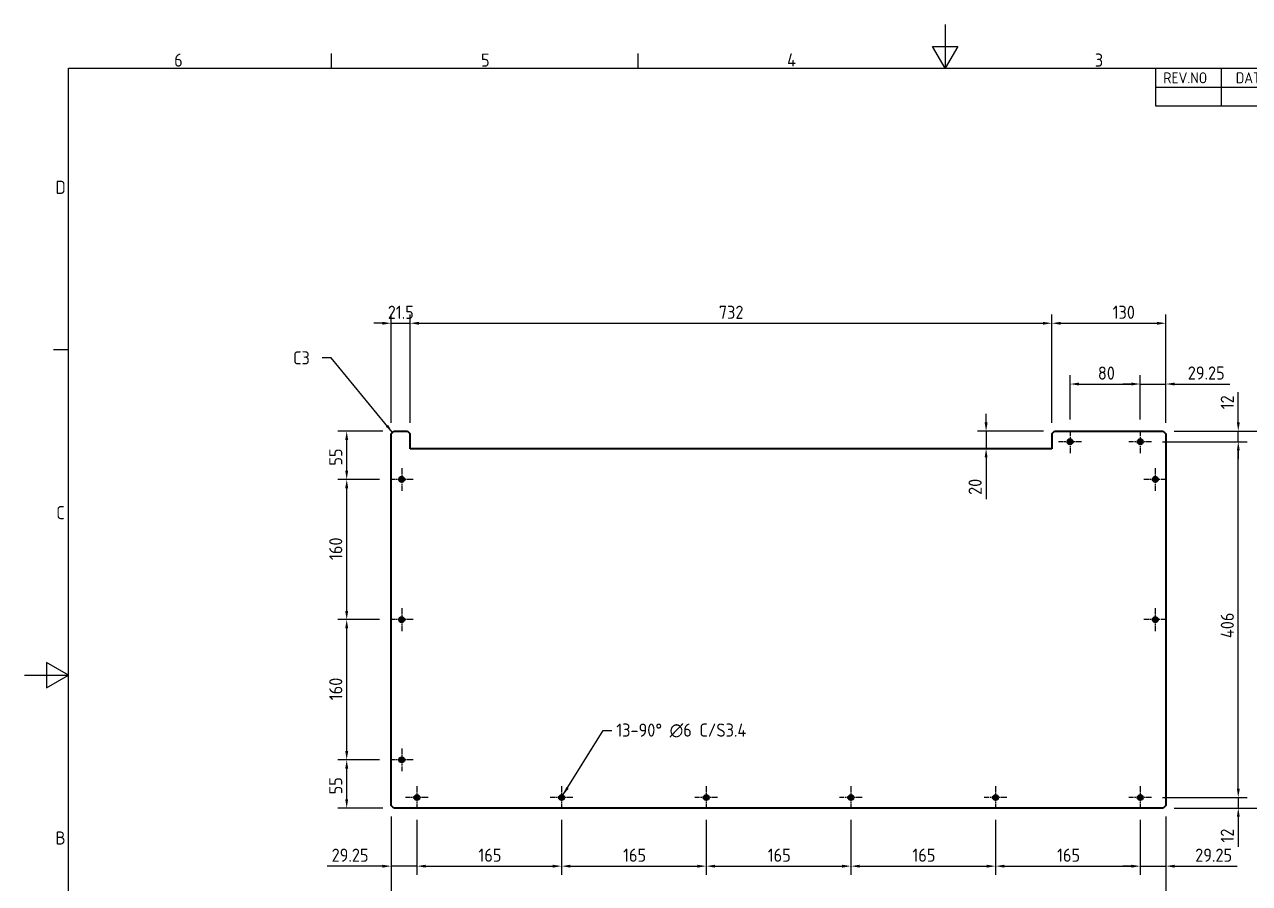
# Model space of a CAD drawing. Header units: millimetres. Extents: x 0 to 2100, y 0 to 1485.
# Drawn here: x 0 to 1397, y 505 to 1485 of the extents above; entities that cross this region are included whole.
import ezdxf

# ---------------------------------------------------------------- set-up
doc = ezdxf.new("R2010")
doc.units = ezdxf.units.MM
doc.header["$LTSCALE"] = 5
doc.linetypes.add('CHAIN', pattern=[0.3543, 0.2362, -0.0295, 0.0591, -0.0295])
doc.layers.get('0').update_dxf_attribs({"color": 3, "lineweight": 25})
for name, color, linetype, lineweight in [('가시적인 것(ISO)', 3, 'Continuous', 40), ('경계(ISO)', 7, 'Continuous', 25), ('기호(ISO)', 5, 'Continuous', 25), ('중심 표식(ISO)', 1, 'Continuous', 25), ('치수(ISO)', 2, 'Continuous', 25)]:
    doc.layers.add(name, color=color, linetype=linetype, lineweight=lineweight)
doc.styles.add('ISO Proportiona M2B', font='isocp.shx')
doc.styles.add('문자 텍스트_M2B', font='isocp.shx')
doc.styles.add('치수 텍스트_PSTEK_POSCO', font='isocp.shx')
doc.dimstyles.new('치수_PSTEK_POSCO', dxfattribs={"dimscale": 5, "dimtxt": 3, "dimasz": 2, "dimexe": 2, "dimexo": 2.5, "dimgap": 1, "dimtad": 1, "dimrnd": 1e-08, "dimdsep": 46, "dimtxsty": '치수 텍스트_PSTEK_POSCO', "dimcen": 0.09, "dimdle": 10, "dimclrd": 7, "dimclre": 7, "dimclrt": 2, "dimadec": 1, "dimazin": 2, "dimtfac": 1, "dimtmove": 0, "dimatfit": 3, "dimfxl": 0, "dimtolj": 1, "dimlwd": -1, "dimlwe": -1, "dimarcsym": 0})
doc.dimstyles.new('치수_PSTEK_POSCO$7', dxfattribs={"dimscale": 5, "dimtxt": 3, "dimasz": 2, "dimexe": 2, "dimexo": 2.5, "dimgap": 1, "dimtad": 1, "dimrnd": 1e-08, "dimdsep": 46, "dimtxsty": '치수 텍스트_PSTEK_POSCO', "dimcen": 0.09, "dimdle": 10, "dimclrd": 7, "dimclre": 7, "dimclrt": 2, "dimadec": 1, "dimazin": 2, "dimtfac": 1, "dimtmove": 0, "dimatfit": 3, "dimfxl": 0, "dimtolj": 1, "dimlwd": -1, "dimlwe": -1, "dimarcsym": 0})

# ---------------------------------------------------------------- blocks, each defined once
blk = doc.blocks.new('경계 Default Border')
at = {"layer": '경계(ISO)'}
for p, q in [((70, 287), (70, 290.4)), ((140, 287), (140, 290.4)), ((10, 222.75), (6.6, 222.75))]:
    blk.add_line(p, q, dxfattribs=at)
at = {"layer": '경계(ISO)', "flags": 128}
for points in [[(210, 297), (210, 287), (207.11, 292), (212.89, 292), (210, 287)], [(10, 10), (10, 287), (410, 287), (410, 10), (10, 10)], [(0, 148.5), (10, 148.5), (5, 151.39), (5, 145.61), (10, 148.5)]]:
    blk.add_lwpolyline(points, dxfattribs=at)
at = {"layer": '경계(ISO)', "color": 2, "char_height": 3, "attachment_point": 7, "style": '문자 텍스트_M2B'}
for s, insert in [('6', (34.14, 287.37)), ('5', (104.14, 287.37)), ('4', (173.97, 287.4)), ('3', (244.17, 287.37)), ('D', (7.08, 258.35)), ('C', (7.24, 184.1)), ('B', (7.08, 109.85))]:
    blk.add_mtext(s, dxfattribs=dict(at, insert=insert))
blk = doc.blocks.new('리비전 내역')
at = {"layer": '기호(ISO)'}
for p, q in [((258, 287), (410, 287)), ((258, 287), (258, 282.72)), ((273, 287), (273, 282.72)), ((288, 287), (288, 282.72)), ((365, 287), (365, 282.72)), ((380, 287), (380, 282.72)), ((395, 287), (395, 282.72)), ((410, 287), (410, 282.72)), ((258, 282.72), (410, 282.72)), ((258, 282.72), (258, 278.44)), ((273, 282.72), (273, 278.44)), ((288, 282.72), (288, 278.44)), ((365, 282.72), (365, 278.44)), ((380, 282.72), (380, 278.44)), ((395, 282.72), (395, 278.44)), ((410, 282.72), (410, 278.44)), ((258, 278.44), (410, 278.44))]:
    blk.add_line(p, q, dxfattribs=at)
at = {"layer": '기호(ISO)', "color": 2, "char_height": 2.5, "attachment_point": 7, "style": 'ISO Proportiona M2B'}
for s, insert in [('REV.NO', (259.79, 283.58)), ('DATE', (276.31, 283.58)), ('DESCRIPTION OF REVISION', (305.51, 283.58)), ('DRA.BY', (366.48, 283.58)), ('CH.BY', (382.86, 283.58)), ('APP.BY', (396.48, 283.58))]:
    blk.add_mtext(s, dxfattribs=dict(at, insert=insert))
blk = doc.blocks.new('*D22')
at = {"layer": 'Defpoints', "color": 0, "transparency": 16777216}
for p in [(418.3, 593.9), (447.6, 589.9), (447.6, 524.6)]:
    blk.add_point(p, dxfattribs=at)
at = {"layer": '치수(ISO)', "color": 7, "transparency": 16777216}
for p, q in [((418.3, 581.4), (418.3, 514.6)), ((447.6, 577.4), (447.6, 514.6)), ((408.3, 524.6), (345.3, 524.6)), ((447.6, 524.6), (418.3, 524.6)), ((457.6, 524.6), (467.6, 524.6))]:
    blk.add_line(p, q, dxfattribs=at)
for points in [[(408.3, 526.2), (408.3, 522.9), (418.3, 524.6)], [(457.6, 526.2), (457.6, 522.9), (447.6, 524.6)]]:
    blk.add_solid(points, dxfattribs=at)
at = {"layer": '치수(ISO)', "color": 2, "transparency": 16777216, "insert": (350.3, 537.1), "char_height": 15, "attachment_point": 4, "style": '치수 텍스트_PSTEK_POSCO'}
blk.add_mtext('\\A1;29.25', dxfattribs=at)
blk = doc.blocks.new('*D23')
at = {"layer": 'Defpoints', "color": 0, "transparency": 16777216}
for p in [(612.6, 589.9), (777.6, 589.9), (777.6, 524.6)]:
    blk.add_point(p, dxfattribs=at)
at = {"layer": '치수(ISO)', "color": 7, "transparency": 16777216}
for p, q in [((612.6, 577.4), (612.6, 514.6)), ((777.6, 577.4), (777.6, 514.6)), ((622.6, 524.6), (767.6, 524.6))]:
    blk.add_line(p, q, dxfattribs=at)
for points in [[(622.6, 526.2), (622.6, 522.9), (612.6, 524.6)], [(767.6, 526.2), (767.6, 522.9), (777.6, 524.6)]]:
    blk.add_solid(points, dxfattribs=at)
at = {"layer": '치수(ISO)', "color": 2, "transparency": 16777216, "insert": (682.7, 537.1), "char_height": 15, "attachment_point": 4, "style": '치수 텍스트_PSTEK_POSCO'}
blk.add_mtext('\\A1;165', dxfattribs=at)
blk = doc.blocks.new('*D24')
at = {"layer": 'Defpoints', "color": 0, "transparency": 16777216}
for p in [(942.6, 589.9), (1107.6, 589.9), (1107.6, 524.6)]:
    blk.add_point(p, dxfattribs=at)
at = {"layer": '치수(ISO)', "color": 7, "transparency": 16777216}
for p, q in [((942.6, 577.4), (942.6, 514.6)), ((1107.6, 577.4), (1107.6, 514.6)), ((952.6, 524.6), (1097.6, 524.6))]:
    blk.add_line(p, q, dxfattribs=at)
for points in [[(952.6, 526.2), (952.6, 522.9), (942.6, 524.6)], [(1097.6, 526.2), (1097.6, 522.9), (1107.6, 524.6)]]:
    blk.add_solid(points, dxfattribs=at)
at = {"layer": '치수(ISO)', "color": 2, "transparency": 16777216, "insert": (1012.7, 537.1), "char_height": 15, "attachment_point": 4, "style": '치수 텍스트_PSTEK_POSCO'}
blk.add_mtext('\\A1;165', dxfattribs=at)
blk = doc.blocks.new('*D25')
at = {"layer": 'Defpoints', "color": 0, "transparency": 16777216}
for p in [(1107.6, 589.9), (1272.6, 589.9), (1272.6, 524.6)]:
    blk.add_point(p, dxfattribs=at)
at = {"layer": '치수(ISO)', "color": 7, "transparency": 16777216}
for p, q in [((1107.6, 577.4), (1107.6, 514.6)), ((1272.6, 577.4), (1272.6, 514.6)), ((1117.6, 524.6), (1262.6, 524.6))]:
    blk.add_line(p, q, dxfattribs=at)
for points in [[(1117.6, 526.2), (1117.6, 522.9), (1107.6, 524.6)], [(1262.6, 526.2), (1262.6, 522.9), (1272.6, 524.6)]]:
    blk.add_solid(points, dxfattribs=at)
at = {"layer": '치수(ISO)', "color": 2, "transparency": 16777216, "insert": (1177.7, 537.1), "char_height": 15, "attachment_point": 4, "style": '치수 텍스트_PSTEK_POSCO'}
blk.add_mtext('\\A1;165', dxfattribs=at)
blk = doc.blocks.new('*D26')
at = {"layer": 'Defpoints', "color": 0, "transparency": 16777216}
for p in [(367.5, 645.9), (417.3, 645.9), (421.3, 590.9)]:
    blk.add_point(p, dxfattribs=at)
at = {"layer": '치수(ISO)', "color": 7, "transparency": 16777216}
for p, q in [((404.8, 645.9), (357.5, 645.9)), ((367.5, 600.9), (367.5, 635.9)), ((408.8, 590.9), (357.5, 590.9))]:
    blk.add_line(p, q, dxfattribs=at)
for points in [[(365.8, 635.9), (369.2, 635.9), (367.5, 645.9)], [(365.8, 600.9), (369.2, 600.9), (367.5, 590.9)]]:
    blk.add_solid(points, dxfattribs=at)
at = {"layer": '치수(ISO)', "color": 2, "transparency": 16777216, "insert": (355, 606.5), "char_height": 15, "attachment_point": 4, "rotation": 90, "style": '치수 텍스트_PSTEK_POSCO'}
blk.add_mtext('\\A1;55', dxfattribs=at)
blk = doc.blocks.new('*D27')
at = {"layer": 'Defpoints', "color": 0, "transparency": 16777216}
for p in [(367.5, 805.9), (417.3, 805.9), (417.3, 645.9)]:
    blk.add_point(p, dxfattribs=at)
at = {"layer": '치수(ISO)', "color": 7, "transparency": 16777216}
for p, q in [((404.8, 805.9), (357.5, 805.9)), ((367.5, 655.9), (367.5, 795.9)), ((404.8, 645.9), (357.5, 645.9))]:
    blk.add_line(p, q, dxfattribs=at)
for points in [[(365.8, 795.9), (369.2, 795.9), (367.5, 805.9)], [(365.8, 655.9), (369.2, 655.9), (367.5, 645.9)]]:
    blk.add_solid(points, dxfattribs=at)
at = {"layer": '치수(ISO)', "color": 2, "transparency": 16777216, "insert": (355, 713.9), "char_height": 15, "attachment_point": 4, "rotation": 90, "style": '치수 텍스트_PSTEK_POSCO'}
blk.add_mtext('\\A1;160', dxfattribs=at)
blk = doc.blocks.new('*D28')
at = {"layer": 'Defpoints', "color": 0, "transparency": 16777216}
for p in [(367.5, 965.9), (417.3, 965.9), (417.3, 805.9)]:
    blk.add_point(p, dxfattribs=at)
at = {"layer": '치수(ISO)', "color": 7, "transparency": 16777216}
for p, q in [((404.8, 965.9), (357.5, 965.9)), ((367.5, 815.9), (367.5, 955.9)), ((404.8, 805.9), (357.5, 805.9))]:
    blk.add_line(p, q, dxfattribs=at)
for points in [[(365.8, 955.9), (369.2, 955.9), (367.5, 965.9)], [(365.8, 815.9), (369.2, 815.9), (367.5, 805.9)]]:
    blk.add_solid(points, dxfattribs=at)
at = {"layer": '치수(ISO)', "color": 2, "transparency": 16777216, "insert": (355, 873.9), "char_height": 15, "attachment_point": 4, "rotation": 90, "style": '치수 텍스트_PSTEK_POSCO'}
blk.add_mtext('\\A1;160', dxfattribs=at)
blk = doc.blocks.new('*D29')
at = {"layer": 'Defpoints', "color": 0, "transparency": 16777216}
for p in [(367.5, 1020.9), (421.3, 1020.9), (417.3, 965.9)]:
    blk.add_point(p, dxfattribs=at)
at = {"layer": '치수(ISO)', "color": 7, "transparency": 16777216}
for p, q in [((408.8, 1020.9), (357.5, 1020.9)), ((367.5, 975.9), (367.5, 1010.9)), ((404.8, 965.9), (357.5, 965.9))]:
    blk.add_line(p, q, dxfattribs=at)
for points in [[(365.8, 1010.9), (369.2, 1010.9), (367.5, 1020.9)], [(365.8, 975.9), (369.2, 975.9), (367.5, 965.9)]]:
    blk.add_solid(points, dxfattribs=at)
at = {"layer": '치수(ISO)', "color": 2, "transparency": 16777216, "insert": (355, 981.6), "char_height": 15, "attachment_point": 4, "rotation": 90, "style": '치수 텍스트_PSTEK_POSCO'}
blk.add_mtext('\\A1;55', dxfattribs=at)
blk = doc.blocks.new('*D30')
at = {"layer": 'Defpoints', "color": 0, "transparency": 16777216}
for p in [(418.3, 593.9), (1301.8, 593.9), (1301.8, 462.2)]:
    blk.add_point(p, dxfattribs=at)
at = {"layer": '치수(ISO)', "color": 7, "transparency": 16777216}
for p, q in [((418.3, 581.4), (418.3, 452.2)), ((1301.8, 581.4), (1301.8, 452.2)), ((428.3, 462.2), (1291.8, 462.2))]:
    blk.add_line(p, q, dxfattribs=at)
for points in [[(428.3, 463.9), (428.3, 460.6), (418.3, 462.2)], [(1291.8, 463.9), (1291.8, 460.6), (1301.8, 462.2)]]:
    blk.add_solid(points, dxfattribs=at)
at = {"layer": '치수(ISO)', "color": 2, "transparency": 16777216, "insert": (854.2, 474.7), "char_height": 15, "attachment_point": 4, "style": '치수 텍스트_PSTEK_POSCO'}
blk.add_mtext('\\A1;883.5', dxfattribs=at)
blk = doc.blocks.new('*D31')
at = {"layer": 'Defpoints', "color": 0, "transparency": 16777216}
for p in [(1285.6, 602.9), (1384.4, 602.9), (1298.8, 590.9)]:
    blk.add_point(p, dxfattribs=at)
at = {"layer": '치수(ISO)', "color": 7, "transparency": 16777216}
for p, q in [((1384.4, 612.9), (1384.4, 622.9)), ((1298.1, 602.9), (1394.4, 602.9)), ((1384.4, 602.9), (1384.4, 590.9)), ((1311.3, 590.9), (1394.4, 590.9)), ((1384.4, 580.9), (1384.4, 546.5))]:
    blk.add_line(p, q, dxfattribs=at)
for points in [[(1382.8, 612.9), (1386.1, 612.9), (1384.4, 602.9)], [(1382.8, 580.9), (1386.1, 580.9), (1384.4, 590.9)]]:
    blk.add_solid(points, dxfattribs=at)
at = {"layer": '치수(ISO)', "color": 2, "transparency": 16777216, "insert": (1371.9, 551.5), "char_height": 15, "attachment_point": 4, "rotation": 90, "style": '치수 텍스트_PSTEK_POSCO'}
blk.add_mtext('\\A1;12', dxfattribs=at)
blk = doc.blocks.new('*D32')
at = {"layer": 'Defpoints', "color": 0, "transparency": 16777216}
for p in [(1285.6, 1008.9), (1384.4, 1008.9), (1285.6, 602.9)]:
    blk.add_point(p, dxfattribs=at)
at = {"layer": '치수(ISO)', "color": 7, "transparency": 16777216}
for p, q in [((1298.1, 1008.9), (1394.4, 1008.9)), ((1384.4, 612.9), (1384.4, 998.9)), ((1298.1, 602.9), (1394.4, 602.9))]:
    blk.add_line(p, q, dxfattribs=at)
for points in [[(1382.8, 998.9), (1386.1, 998.9), (1384.4, 1008.9)], [(1382.8, 612.9), (1386.1, 612.9), (1384.4, 602.9)]]:
    blk.add_solid(points, dxfattribs=at)
at = {"layer": '치수(ISO)', "color": 2, "transparency": 16777216, "insert": (1371.9, 784.8), "char_height": 15, "attachment_point": 4, "rotation": 90, "style": '치수 텍스트_PSTEK_POSCO'}
blk.add_mtext('\\A1;406', dxfattribs=at)
blk = doc.blocks.new('*D33')
at = {"layer": 'Defpoints', "color": 0, "transparency": 16777216}
for p in [(1298.8, 1020.9), (1384.4, 1020.9), (1285.6, 1008.9)]:
    blk.add_point(p, dxfattribs=at)
at = {"layer": '치수(ISO)', "color": 7, "transparency": 16777216}
for p, q in [((1384.4, 1030.9), (1384.4, 1065.3)), ((1311.3, 1020.9), (1394.4, 1020.9)), ((1384.4, 1008.9), (1384.4, 1020.9)), ((1298.1, 1008.9), (1394.4, 1008.9)), ((1384.4, 998.9), (1384.4, 988.9))]:
    blk.add_line(p, q, dxfattribs=at)
for points in [[(1382.8, 1030.9), (1386.1, 1030.9), (1384.4, 1020.9)], [(1382.8, 998.9), (1386.1, 998.9), (1384.4, 1008.9)]]:
    blk.add_solid(points, dxfattribs=at)
at = {"layer": '치수(ISO)', "color": 2, "transparency": 16777216, "insert": (1371.9, 1045.9), "char_height": 15, "attachment_point": 4, "rotation": 90, "style": '치수 텍스트_PSTEK_POSCO'}
blk.add_mtext('\\A1;12', dxfattribs=at)
blk = doc.blocks.new('*D34')
at = {"layer": 'Defpoints', "color": 0, "transparency": 16777216}
for p in [(1298.8, 1020.9), (1441.9, 1020.9), (1298.8, 590.9)]:
    blk.add_point(p, dxfattribs=at)
at = {"layer": '치수(ISO)', "color": 7, "transparency": 16777216}
for p, q in [((1311.3, 1020.9), (1451.9, 1020.9)), ((1441.9, 600.9), (1441.9, 1010.9)), ((1311.3, 590.9), (1451.9, 590.9))]:
    blk.add_line(p, q, dxfattribs=at)
for points in [[(1440.2, 1010.9), (1443.6, 1010.9), (1441.9, 1020.9)], [(1440.2, 600.9), (1443.6, 600.9), (1441.9, 590.9)]]:
    blk.add_solid(points, dxfattribs=at)
at = {"layer": '치수(ISO)', "color": 2, "transparency": 16777216, "insert": (1429.4, 785.1), "char_height": 15, "attachment_point": 4, "rotation": 90, "style": '치수 텍스트_PSTEK_POSCO'}
blk.add_mtext('\\A1;430', dxfattribs=at)
blk = doc.blocks.new('*D36')
at = {"layer": 'Defpoints', "color": 0, "transparency": 16777216}
for p in [(439.8, 1144.1), (418.3, 1017.9), (439.8, 1017.9)]:
    blk.add_point(p, dxfattribs=at)
at = {"layer": '치수(ISO)', "color": 7, "transparency": 16777216}
for p, q in [((418.3, 1030.4), (418.3, 1154.1)), ((439.8, 1030.4), (439.8, 1154.1)), ((408.3, 1144.1), (398.3, 1144.1)), ((418.3, 1144.1), (439.8, 1144.1)), ((449.8, 1144.1), (459.8, 1144.1))]:
    blk.add_line(p, q, dxfattribs=at)
for points in [[(408.3, 1145.7), (408.3, 1142.4), (418.3, 1144.1)], [(449.8, 1145.7), (449.8, 1142.4), (439.8, 1144.1)]]:
    blk.add_solid(points, dxfattribs=at)
at = {"layer": '치수(ISO)', "color": 2, "transparency": 16777216, "insert": (414.3, 1156.6), "char_height": 15, "attachment_point": 4, "style": '치수 텍스트_PSTEK_POSCO'}
blk.add_mtext('\\A1;21.5', dxfattribs=at)
blk = doc.blocks.new('*D37')
at = {"layer": 'Defpoints', "color": 0, "transparency": 16777216}
for p in [(1171.8, 1144.1), (439.8, 1017.9), (1171.8, 1017.9)]:
    blk.add_point(p, dxfattribs=at)
at = {"layer": '치수(ISO)', "color": 7, "transparency": 16777216}
for p, q in [((439.8, 1030.4), (439.8, 1154.1)), ((1171.8, 1030.4), (1171.8, 1154.1)), ((449.8, 1144.1), (1161.8, 1144.1))]:
    blk.add_line(p, q, dxfattribs=at)
for points in [[(449.8, 1145.7), (449.8, 1142.4), (439.8, 1144.1)], [(1161.8, 1145.7), (1161.8, 1142.4), (1171.8, 1144.1)]]:
    blk.add_solid(points, dxfattribs=at)
at = {"layer": '치수(ISO)', "color": 2, "transparency": 16777216, "insert": (791.9, 1156.6), "char_height": 15, "attachment_point": 4, "style": '치수 텍스트_PSTEK_POSCO'}
blk.add_mtext('\\A1;732', dxfattribs=at)
blk = doc.blocks.new('*D38')
at = {"layer": 'Defpoints', "color": 0, "transparency": 16777216}
for p in [(1301.8, 1144.1), (1171.8, 1017.9), (1301.8, 1017.9)]:
    blk.add_point(p, dxfattribs=at)
at = {"layer": '치수(ISO)', "color": 7, "transparency": 16777216}
for p, q in [((1171.8, 1030.4), (1171.8, 1154.1)), ((1301.8, 1030.4), (1301.8, 1154.1)), ((1181.8, 1144.1), (1291.8, 1144.1))]:
    blk.add_line(p, q, dxfattribs=at)
for points in [[(1181.8, 1145.7), (1181.8, 1142.4), (1171.8, 1144.1)], [(1291.8, 1145.7), (1291.8, 1142.4), (1301.8, 1144.1)]]:
    blk.add_solid(points, dxfattribs=at)
at = {"layer": '치수(ISO)', "color": 2, "transparency": 16777216, "insert": (1241.1, 1156.6), "char_height": 15, "attachment_point": 4, "style": '치수 텍스트_PSTEK_POSCO'}
blk.add_mtext('\\A1;130', dxfattribs=at)
blk = doc.blocks.new('*D39')
at = {"layer": 'Defpoints', "color": 0, "transparency": 16777216}
for p in [(1096.8, 1020.9), (1174.8, 1020.9), (1116.2, 1000.9)]:
    blk.add_point(p, dxfattribs=at)
at = {"layer": '치수(ISO)', "color": 7, "transparency": 16777216}
for p, q in [((1096.8, 1030.9), (1096.8, 1040.9)), ((1162.3, 1020.9), (1086.8, 1020.9)), ((1096.8, 1020.9), (1096.8, 1000.9)), ((1096.8, 990.9), (1096.8, 943.2))]:
    blk.add_line(p, q, dxfattribs=at)
for points in [[(1095.1, 1030.9), (1098.5, 1030.9), (1096.8, 1020.9)], [(1095.1, 990.9), (1098.5, 990.9), (1096.8, 1000.9)]]:
    blk.add_solid(points, dxfattribs=at)
at = {"layer": '치수(ISO)', "color": 2, "transparency": 16777216, "insert": (1084.3, 948.2), "char_height": 15, "attachment_point": 4, "rotation": 90, "style": '치수 텍스트_PSTEK_POSCO'}
blk.add_mtext('\\A1;20', dxfattribs=at)
blk = doc.blocks.new('*D40')
at = {"layer": 'Defpoints', "color": 0, "transparency": 16777216}
for p in [(777.6, 589.9), (942.6, 589.9), (942.6, 524.6)]:
    blk.add_point(p, dxfattribs=at)
at = {"layer": '치수(ISO)', "color": 7, "transparency": 16777216}
for p, q in [((777.6, 577.4), (777.6, 514.6)), ((942.6, 577.4), (942.6, 514.6)), ((787.6, 524.6), (932.6, 524.6))]:
    blk.add_line(p, q, dxfattribs=at)
for points in [[(787.6, 526.2), (787.6, 522.9), (777.6, 524.6)], [(932.6, 526.2), (932.6, 522.9), (942.6, 524.6)]]:
    blk.add_solid(points, dxfattribs=at)
at = {"layer": '치수(ISO)', "color": 2, "transparency": 16777216, "insert": (847.7, 537.1), "char_height": 15, "attachment_point": 4, "style": '치수 텍스트_PSTEK_POSCO'}
blk.add_mtext('\\A1;165', dxfattribs=at)
blk = doc.blocks.new('*D41')
at = {"layer": 'Defpoints', "color": 0, "transparency": 16777216}
for p in [(447.6, 589.9), (612.6, 589.9), (612.6, 524.6)]:
    blk.add_point(p, dxfattribs=at)
at = {"layer": '치수(ISO)', "color": 7, "transparency": 16777216}
for p, q in [((447.6, 577.4), (447.6, 514.6)), ((612.6, 577.4), (612.6, 514.6)), ((457.6, 524.6), (602.6, 524.6))]:
    blk.add_line(p, q, dxfattribs=at)
for points in [[(457.6, 526.2), (457.6, 522.9), (447.6, 524.6)], [(602.6, 526.2), (602.6, 522.9), (612.6, 524.6)]]:
    blk.add_solid(points, dxfattribs=at)
at = {"layer": '치수(ISO)', "color": 2, "transparency": 16777216, "insert": (517.7, 537.1), "char_height": 15, "attachment_point": 4, "style": '치수 텍스트_PSTEK_POSCO'}
blk.add_mtext('\\A1;165', dxfattribs=at)
blk = doc.blocks.new('*D42')
at = {"layer": 'Defpoints', "color": 0, "transparency": 16777216}
for p in [(1272.6, 589.9), (1301.8, 593.9), (1301.8, 524.6)]:
    blk.add_point(p, dxfattribs=at)
at = {"layer": '치수(ISO)', "color": 7, "transparency": 16777216}
for p, q in [((1272.6, 577.4), (1272.6, 514.6)), ((1301.8, 581.4), (1301.8, 514.6)), ((1262.6, 524.6), (1252.6, 524.6)), ((1272.6, 524.6), (1301.8, 524.6)), ((1311.8, 524.6), (1383.3, 524.6))]:
    blk.add_line(p, q, dxfattribs=at)
for points in [[(1262.6, 526.2), (1262.6, 522.9), (1272.6, 524.6)], [(1311.8, 526.2), (1311.8, 522.9), (1301.8, 524.6)]]:
    blk.add_solid(points, dxfattribs=at)
at = {"layer": '치수(ISO)', "color": 2, "transparency": 16777216, "insert": (1335.3, 537.1), "char_height": 15, "attachment_point": 4, "style": '치수 텍스트_PSTEK_POSCO'}
blk.add_mtext('\\A1;29.25', dxfattribs=at)
blk = doc.blocks.new('*D43')
at = {"layer": 'Defpoints', "color": 0, "transparency": 16777216}
for p in [(1272.6, 1074.7), (1192.6, 1021.9), (1272.6, 1021.9)]:
    blk.add_point(p, dxfattribs=at)
at = {"layer": '치수(ISO)', "color": 7, "transparency": 16777216}
for p, q in [((1192.6, 1034.4), (1192.6, 1084.7)), ((1272.6, 1034.4), (1272.6, 1084.7)), ((1202.6, 1074.7), (1262.6, 1074.7))]:
    blk.add_line(p, q, dxfattribs=at)
for points in [[(1202.6, 1076.4), (1202.6, 1073.1), (1192.6, 1074.7)], [(1262.6, 1076.4), (1262.6, 1073.1), (1272.6, 1074.7)]]:
    blk.add_solid(points, dxfattribs=at)
at = {"layer": '치수(ISO)', "color": 2, "transparency": 16777216, "insert": (1224.3, 1087.2), "char_height": 15, "attachment_point": 4, "style": '치수 텍스트_PSTEK_POSCO'}
blk.add_mtext('\\A1;80', dxfattribs=at)
blk = doc.blocks.new('*D44')
at = {"layer": 'Defpoints', "color": 0, "transparency": 16777216}
for p in [(1272.6, 1074.7), (1272.6, 1021.9), (1301.8, 1017.9)]:
    blk.add_point(p, dxfattribs=at)
at = {"layer": '치수(ISO)', "color": 7, "transparency": 16777216}
for p, q in [((1272.6, 1034.4), (1272.6, 1084.7)), ((1301.8, 1030.4), (1301.8, 1084.7)), ((1262.6, 1074.7), (1252.6, 1074.7)), ((1272.6, 1074.7), (1301.8, 1074.7)), ((1311.8, 1074.7), (1374.9, 1074.7))]:
    blk.add_line(p, q, dxfattribs=at)
for points in [[(1262.6, 1076.4), (1262.6, 1073.1), (1272.6, 1074.7)], [(1311.8, 1076.4), (1311.8, 1073.1), (1301.8, 1074.7)]]:
    blk.add_solid(points, dxfattribs=at)
at = {"layer": '치수(ISO)', "color": 2, "transparency": 16777216, "insert": (1326.8, 1087.3), "char_height": 15, "attachment_point": 4, "style": '치수 텍스트_PSTEK_POSCO'}
blk.add_mtext('\\A1;29.25', dxfattribs=at)

msp = doc.modelspace()

# ---------------------------------------------------------------- linework, layer by layer
at = {"layer": '가시적인 것(ISO)'}
for p, q in [((418.31, 1017.887), (421.31, 1020.887)), ((421.31, 1020.887), (436.81, 1020.887)), ((436.81, 1020.887), (439.81, 1017.887)), ((1171.81, 1017.887), (1174.81, 1020.887)), ((1174.81, 1020.887), (1298.81, 1020.887)), ((1298.81, 1020.887), (1301.81, 1017.887)), ((418.31, 593.887), (418.31, 1017.887)), ((439.81, 1000.887), (439.81, 1017.887)), ((1171.81, 1017.887), (1171.81, 1000.887)), ((1301.81, 1017.887), (1301.81, 593.887)), ((1171.81, 1000.887), (439.81, 1000.887)), ((421.31, 590.887), (418.31, 593.887)), ((1298.81, 590.887), (421.31, 590.887)), ((1301.81, 593.887), (1298.81, 590.887))]:
    msp.add_line(p, q, dxfattribs=at)
for centre, radius in [((1192.56, 1008.887), 3), ((1192.56, 1008.887), 1.7), ((1272.56, 1008.887), 3), ((1272.56, 1008.887), 1.7), ((430.31, 965.887), 3), ((430.31, 965.887), 1.7), ((1289.81, 965.887), 3), ((1289.81, 965.887), 1.7), ((430.31, 805.887), 3), ((430.31, 805.887), 1.7), ((1289.81, 805.887), 3), ((1289.81, 805.887), 1.7), ((430.31, 645.887), 3), ((430.31, 645.887), 1.7), ((447.56, 602.887), 3), ((447.56, 602.887), 1.7), ((612.56, 602.887), 3), ((612.56, 602.887), 1.7), ((777.56, 602.887), 3), ((777.56, 602.887), 1.7), ((942.56, 602.887), 3), ((942.56, 602.887), 1.7), ((1107.56, 602.887), 3), ((1107.56, 602.887), 1.7), ((1272.56, 602.887), 3), ((1272.56, 602.887), 1.7)]:
    msp.add_circle(centre, radius, dxfattribs=at)
at = {"layer": '중심 표식(ISO)', "linetype": 'CHAIN', "ltscale": 5.778179}
for p, q in [((1192.56, 1021.887), (1192.56, 995.887)), ((1272.56, 1021.887), (1272.56, 995.887)), ((1205.56, 1008.887), (1179.56, 1008.887)), ((1285.56, 1008.887), (1259.56, 1008.887)), ((430.31, 978.887), (430.31, 952.887)), ((1289.81, 978.887), (1289.81, 952.887)), ((443.31, 965.887), (417.31, 965.887)), ((1302.81, 965.887), (1276.81, 965.887)), ((430.31, 818.887), (430.31, 792.887)), ((1289.81, 818.887), (1289.81, 792.887)), ((443.31, 805.887), (417.31, 805.887)), ((1302.81, 805.887), (1276.81, 805.887)), ((430.31, 658.887), (430.31, 632.887)), ((443.31, 645.887), (417.31, 645.887)), ((447.56, 615.887), (447.56, 589.887)), ((612.56, 615.887), (612.56, 589.887)), ((777.56, 615.887), (777.56, 589.887)), ((942.56, 615.887), (942.56, 589.887)), ((1107.56, 615.887), (1107.56, 589.887)), ((1272.56, 615.887), (1272.56, 589.887)), ((460.56, 602.887), (434.56, 602.887)), ((625.56, 602.887), (599.56, 602.887)), ((790.56, 602.887), (764.56, 602.887)), ((955.56, 602.887), (929.56, 602.887)), ((1120.56, 602.887), (1094.56, 602.887)), ((1285.56, 602.887), (1259.56, 602.887))]:
    msp.add_line(p, q, dxfattribs=at)

# ---------------------------------------------------------------- block references
at = {"xscale": 5, "yscale": 5, "zscale": 5}
msp.add_blockref('경계 Default Border', (0, 0), dxfattribs=at)
at = {"layer": '기호(ISO)', "xscale": 5, "yscale": 5, "zscale": 5}
msp.add_blockref('리비전 내역', (0, 0), dxfattribs=at)

# ---------------------------------------------------------------- texts
at = {"layer": '기호(ISO)', "color": 2, "insert": (306.289, 1104.635), "char_height": 15, "attachment_point": 4, "style": '치수 텍스트_PSTEK_POSCO'}
msp.add_mtext('{C3}', dxfattribs=at)
at = {"layer": '기호(ISO)', "color": 2, "insert": (674.991, 679.357), "char_height": 15, "width": 175.28552, "attachment_point": 4, "line_spacing_factor": 0.525, "style": '치수 텍스트_PSTEK_POSCO'}
msp.add_mtext('{13-90° \\fAIGDT|b0|i0;\\H15.0000;n\\fisocp|b0|i0;\\H15.0000;6 C/S3.4}', dxfattribs=at)

# ---------------------------------------------------------------- dimensions: what is measured, and where the dimension line sits
at = {"layer": '치수(ISO)', "color": 7}
for base, p1, p2, angle, override, picture, middle in [((439.81, 1144.067), (418.31, 1017.887), (439.81, 1017.887), 180, {"dimdec": 2, "dimtp": 0, "dimtm": 0, "dimtdec": 2, "dimtofl": 1, "dimatfit": 1}, '*D36', (429.06, 1144.067)), ((1171.81, 1144.067), (439.81, 1017.887), (1171.81, 1017.887), 180, {"dimdec": 2, "dimtp": 0, "dimtm": 0, "dimtdec": 2, "dimtofl": 0, "dimatfit": 1}, '*D37', (805.81, 1144.067)), ((1301.81, 1144.067), (1171.81, 1017.887), (1301.81, 1017.887), 180, {"dimdec": 2, "dimtp": 0, "dimtm": 0, "dimtdec": 2, "dimtofl": 0, "dimatfit": 1}, '*D38', (1253.06, 1144.067)), ((1272.56, 1074.745), (1192.56, 1021.887), (1272.56, 1021.887), 180, {"dimdec": 2, "dimtp": 0, "dimtm": 0, "dimtdec": 2, "dimtofl": 0, "dimatfit": 1}, '*D43', (1232.56, 1074.745)), ((1272.56, 1074.745), (1301.81, 1017.887), (1272.56, 1021.887), 180, {"dimdec": 2, "dimtp": 0, "dimtm": 0, "dimtdec": 2, "dimtofl": 1, "dimatfit": 1}, '*D44', (1348.337, 1074.745)), ((1384.446, 1020.887), (1285.56, 1008.887), (1298.81, 1020.887), 90, {"dimdec": 2, "dimtp": 0, "dimtm": 0, "dimtdec": 2, "dimtofl": 1, "dimatfit": 1}, '*D33', (1384.446, 1053.087)), ((1096.793, 1020.887), (1116.224, 1000.887), (1174.81, 1020.887), 90, {"dimdec": 2, "dimse1": 1, "dimtp": 0, "dimtm": 0, "dimtdec": 2, "dimtofl": 1, "dimatfit": 1}, '*D39', (1096.793, 956.649)), ((367.49, 1020.887), (417.31, 965.887), (421.31, 1020.887), 90, {"dimdec": 2, "dimtp": 0, "dimtm": 0, "dimtdec": 2, "dimtofl": 0, "dimatfit": 1}, '*D29', (367.49, 990.187)), ((1441.896, 1020.887), (1298.81, 590.887), (1298.81, 1020.887), 90, {"dimdec": 2, "dimtp": 0, "dimtm": 0, "dimtdec": 2, "dimtofl": 0, "dimatfit": 1}, '*D34', (1441.896, 799.387)), ((1384.446, 1008.887), (1285.56, 602.887), (1285.56, 1008.887), 90, {"dimdec": 2, "dimtp": 0, "dimtm": 0, "dimtdec": 2, "dimtofl": 0, "dimatfit": 1}, '*D32', (1384.446, 799.387)), ((367.49, 965.887), (417.31, 805.887), (417.31, 965.887), 90, {"dimdec": 2, "dimtp": 0, "dimtm": 0, "dimtdec": 2, "dimtofl": 0, "dimatfit": 1}, '*D28', (367.49, 885.937)), ((367.49, 805.887), (417.31, 645.887), (417.31, 805.887), 90, {"dimdec": 2, "dimtp": 0, "dimtm": 0, "dimtdec": 2, "dimtofl": 0, "dimatfit": 1}, '*D27', (367.49, 725.937)), ((367.49, 645.887), (421.31, 590.887), (417.31, 645.887), 90, {"dimdec": 2, "dimtp": 0, "dimtm": 0, "dimtdec": 2, "dimtofl": 0, "dimatfit": 1}, '*D26', (367.49, 615.087)), ((1384.446, 602.887), (1298.81, 590.887), (1285.56, 602.887), 90, {"dimdec": 2, "dimtp": 0, "dimtm": 0, "dimtdec": 2, "dimtofl": 1, "dimatfit": 1}, '*D31', (1384.446, 558.686)), ((447.56, 524.563), (418.31, 593.887), (447.56, 589.887), 180, {"dimdec": 2, "dimtp": 0, "dimtm": 0, "dimtdec": 2, "dimtofl": 1, "dimatfit": 1}, '*D22', (371.783, 524.563)), ((612.56, 524.563), (447.56, 589.887), (612.56, 589.887), 180, {"dimdec": 2, "dimtp": 0, "dimtm": 0, "dimtdec": 2, "dimtofl": 0, "dimatfit": 1}, '*D41', (530.06, 524.563)), ((777.56, 524.563), (612.56, 589.887), (777.56, 589.887), 180, {"dimdec": 2, "dimtp": 0, "dimtm": 0, "dimtdec": 2, "dimtofl": 0, "dimatfit": 1}, '*D23', (695.06, 524.563)), ((942.56, 524.563), (777.56, 589.887), (942.56, 589.887), 180, {"dimdec": 2, "dimtp": 0, "dimtm": 0, "dimtdec": 2, "dimtofl": 0, "dimatfit": 1}, '*D40', (860.06, 524.563)), ((1107.56, 524.563), (942.56, 589.887), (1107.56, 589.887), 180, {"dimdec": 2, "dimtp": 0, "dimtm": 0, "dimtdec": 2, "dimtofl": 0, "dimatfit": 1}, '*D24', (1025.06, 524.563)), ((1272.56, 524.563), (1107.56, 589.887), (1272.56, 589.887), 180, {"dimdec": 2, "dimtp": 0, "dimtm": 0, "dimtdec": 2, "dimtofl": 0, "dimatfit": 1}, '*D25', (1190.06, 524.563)), ((1301.81, 524.563), (1272.56, 589.887), (1301.81, 593.887), 180, {"dimdec": 2, "dimtp": 0, "dimtm": 0, "dimtdec": 2, "dimtofl": 1, "dimatfit": 1}, '*D42', (1356.818, 524.563))]:
    dim = msp.add_linear_dim(base=base, p1=p1, p2=p2, angle=angle, dimstyle='치수_PSTEK_POSCO', override=override, dxfattribs=at)
    dim.commit()
    dim.dimension.update_dxf_attribs({"geometry": picture, "text_midpoint": middle, "dimtype": 160})
dim = msp.add_linear_dim(base=(1301.81, 462.243), p1=(418.31, 593.887), p2=(1301.81, 593.887), dimstyle='치수_PSTEK_POSCO', override={"dimdec": 2, "dimtp": 0, "dimtm": 0, "dimtdec": 2, "dimtofl": 0, "dimatfit": 1}, dxfattribs=at)
dim.commit()
dim.dimension.update_dxf_attribs({"geometry": '*D30', "text_midpoint": (875.56, 462.243), "dimtype": 160})

# ---------------------------------------------------------------- leaders
at = {"layer": '기호(ISO)', "color": 7, "annotation_type": 0, "has_hookline": 1}
for points, hookline_direction, text_width in [([(419.81, 1019.387), (349.639, 1104.635), (339.639, 1104.635)], 1, 17.82), ([(614.06, 605.485), (659.991, 679.357), (669.991, 679.357)], 0, 162.073)]:
    msp.add_leader(points, dimstyle='치수_PSTEK_POSCO$7', override={"dimtad": 0}, dxfattribs=dict(at, hookline_direction=hookline_direction, text_width=text_width))

doc.saveas('drawing.dxf')
